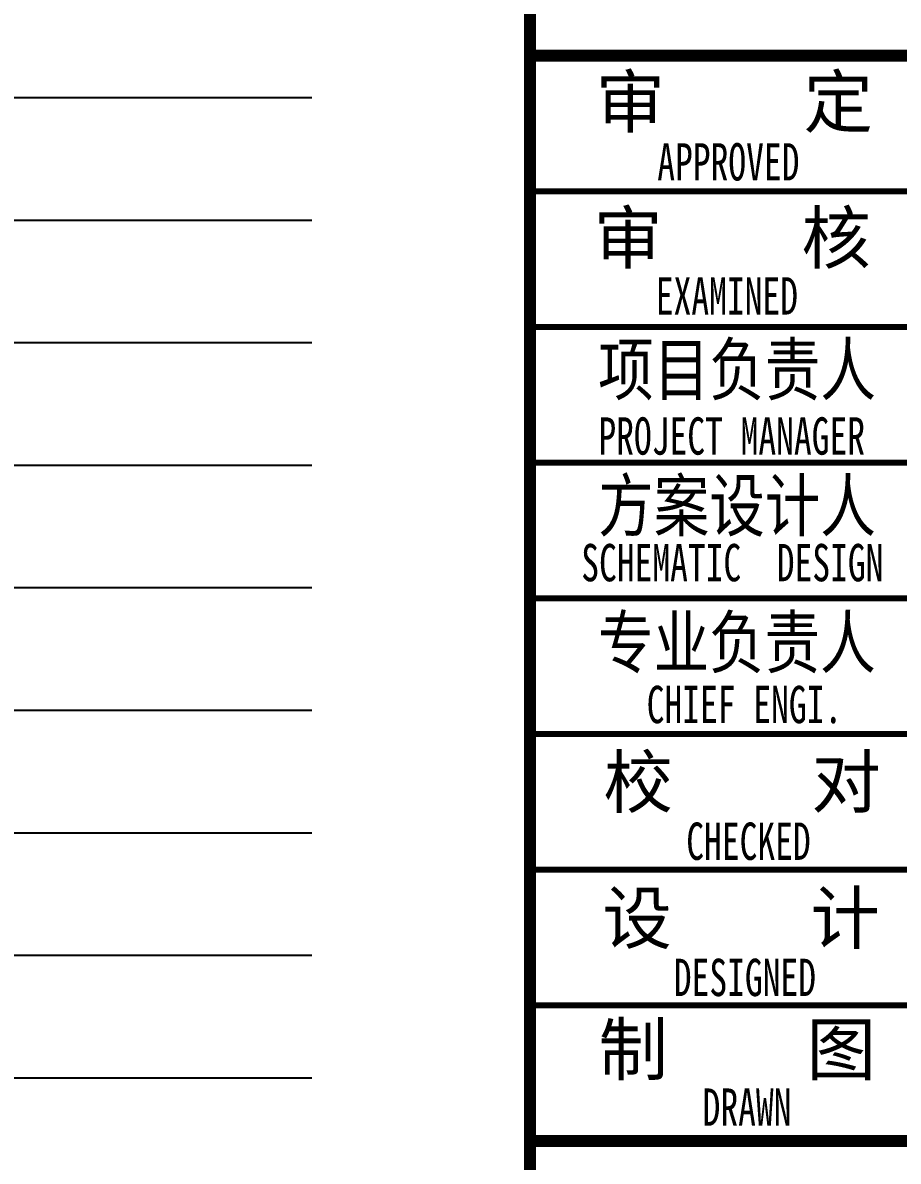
# Model space of a CAD drawing. Extents: x 5031545 to 5313844, y -886381 to -283477.
# Drawn here: x 5109955 to 5115115, y -700500 to -693786 of the extents above; entities that cross this region are included whole.
import ezdxf
from ezdxf.enums import TextEntityAlignment as Align

# ---------------------------------------------------------------- set-up
doc = ezdxf.new("R2010")
doc.units = 0
doc.header["$LTSCALE"] = 1000
doc.header["$MEASUREMENT"] = 0
doc.layers.add('TEL_TEXT', color=7, linetype='CONTINUOUS')
doc.layers.add('图签文字', color=4, linetype='CONTINUOUS')
doc.layers.add('图框', color=147, linetype='CONTINUOUS', lineweight=20)
doc.styles.add('建筑图签-1', font='simhei.ttf', dxfattribs={"width": 0.7})

# ---------------------------------------------------------------- blocks, each defined once
blk = doc.blocks.new('B2-2#-tq1')
at = {"layer": '图框'}
for points, const_width in [([(691745.1, 786954.1), (691745.1, 826954.1)], 70), ([(698745.1, 800154.4), (691745.1, 800154.4)], 70), ([(691745.1, 800154.4), (698745.1, 800154.4)], 70), ([(691745.1, 799354.4), (698745.1, 799354.4)], 35), ([(691745.1, 798554.4), (698745.1, 798554.4)], 35), ([(691745.1, 797754.4), (698745.1, 797754.4)], 35), ([(691745.1, 796954.4), (698745.1, 796954.4)], 35), ([(691745.1, 796154.4), (698745.1, 796154.4)], 35), ([(691745.1, 795354.4), (698745.1, 795354.4)], 35), ([(691745.1, 794554.4), (698745.1, 794554.4)], 35), ([(691745.1, 793754.4), (698745.1, 793754.4)], 70)]:
    blk.add_lwpolyline(points, dxfattribs=dict(at, const_width=const_width))
at = {"layer": '图签文字', "color": 7, "style": '建筑图签-1'}
for s, p in [('审    定', (692132.7, 799733.3)), ('审    核', (692119.6, 798931)), ('校    对', (692178.4, 795722.3)), ('设    计', (692172.9, 794920.6)), ('制    图', (692149.9, 794145.8))]:
    blk.add_text(s, height=300, dxfattribs=at).set_placement(p)
at = {"layer": '图签文字', "style": '建筑图签-1', "width": 0.7}
for s, p in [('APPROVED ', (692495.7, 799418.8)), ('EXAMINED  ', (692487.1, 798628.3, -1799)), ('PROJECT MANAGER', (692148.9, 797802.1, -1799)), ('SCHEMATIC  DESIGN', (692047.7, 797055.5, -1799))]:
    blk.add_text(s, height=220, dxfattribs=at).set_placement(p)
at = {"layer": '图签文字', "color": 7, "style": '建筑图签-1', "width": 0.8}
for s, p in [('项目负责人', (692147.5, 798154.8)), ('方案设计人', (692147.5, 797352.2)), ('专业负责人', (692146.3, 796545.7))]:
    blk.add_text(s, height=300, dxfattribs=at).set_placement(p)
at = {"layer": '图签文字', "style": '建筑图签-1', "width": 0.7}
for s, p in [('CHIEF ENGI.', (693009.5, 796328.9)), ('CHECKED  ', (693138.1, 795522.8)), ('DESIGNED ', (693064.6, 794719.6)), (' DRAWN   ', (693129.6, 793954.6))]:
    blk.add_text(s, height=220, dxfattribs=at).set_placement(p, align=Align.MIDDLE)

msp = doc.modelspace()

# ---------------------------------------------------------------- linework, layer by layer
at = {"layer": 'TEL_TEXT', "color": 0}
for p, q in [((5090288.5, -694227.5), (5111658.5, -694227.5)), ((5090288.5, -694949.9), (5111658.5, -694949.9)), ((5090288.5, -695672.4), (5111658.5, -695672.4)), ((5090288.5, -696394.8), (5111658.5, -696394.8)), ((5090288.5, -697117.3), (5111658.5, -697117.3)), ((5090288.5, -697839.7), (5111658.5, -697839.7)), ((5090288.5, -698562.2), (5111658.5, -698562.2)), ((5090288.5, -699284.7), (5111658.5, -699284.7)), ((5090288.5, -700007.1), (5111658.5, -700007.1))]:
    msp.add_line(p, q, dxfattribs=at)

# ---------------------------------------------------------------- block references
at = {"layer": '图框'}
msp.add_blockref('B2-2#-tq1', (4421198.6, -1494135.1), dxfattribs=at)

doc.saveas('drawing.dxf')
